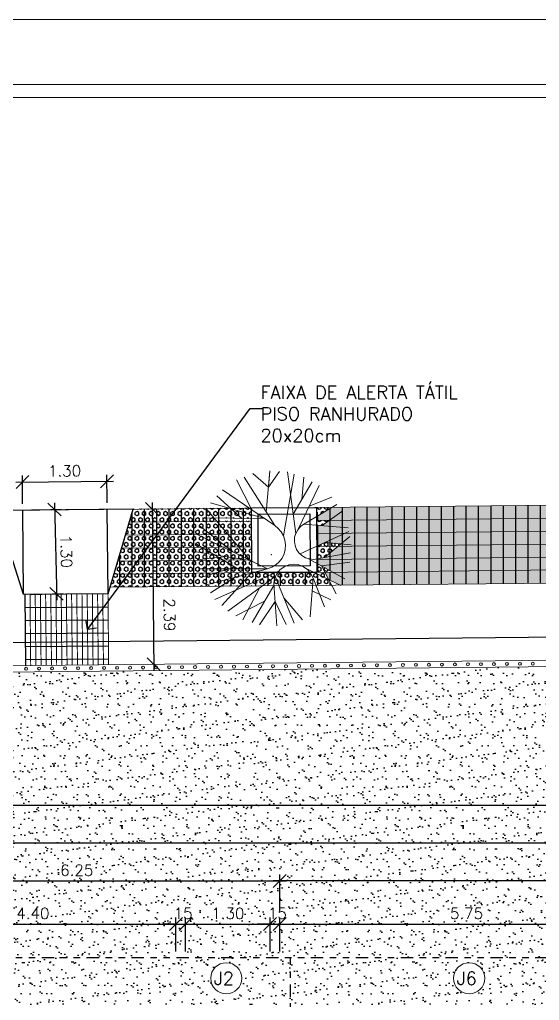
# Model space of a CAD drawing. Header units: millimetres. Extents: x 521 to 1055, y 261 to 520.
# Drawn here: x 534.02 to 542.02, y 504.78 to 519.88 of the extents above; entities that cross this region are included whole.
import ezdxf

# ---------------------------------------------------------------- set-up
doc = ezdxf.new("R2010")
doc.units = ezdxf.units.MM
doc.linetypes.add('CONTINU', pattern=[0])
doc.linetypes.add('DIVIDE2', pattern=[15.875, 6.35, -3.175, 0, -3.175, 0, -3.175])
doc.layers.add('0.1', color=8, linetype='Continuous', lineweight=13)
doc.layers.add('02', color=1, linetype='Continuous')
doc.layers.add('ppci', color=8, linetype='Continuous')
doc.styles.add('60x100', font='romans.shx', dxfattribs={"height": 0.2})
doc.styles.add('ROMANS', font='romans')
doc.styles.get("Standard").update_dxf_attribs({"font": 'romans.shx'})
doc.dimstyles.new('Fares Eng - 100', dxfattribs={"dimscale": 2, "dimtxt": 0.05, "dimasz": 0.1, "dimexe": 0.05, "dimexo": 0.1, "dimgap": 0.05, "dimtad": 1, "dimlfac": 2, "dimzin": 4, "dimdsep": 46, "dimtxsty": 'ROMANS', "dimblk1": 'OBLIQUE', "dimblk2": 'OBLIQUE', "dimsah": 1, "dimcen": 0.05, "dimdle": 0.05, "dimclrd": 256, "dimclre": 256, "dimclrt": 1, "dimaunit": 1, "dimadec": 0, "dimazin": 0, "dimtfac": 1, "dimtmove": 2, "dimatfit": 3, "dimldrblk": 'OPEN90', "dimfxl": 1, "dimtolj": 1, "dimtzin": 0, "dimarcsym": 0})
doc.dimstyles.new('Fares Eng - 50', dxfattribs={"dimscale": 2, "dimtxt": 0.085, "dimasz": 0.1, "dimexe": 0.05, "dimexo": 0.05, "dimgap": 0.04, "dimtad": 1, "dimzin": 4, "dimdsep": 46, "dimtxsty": 'ROMANS', "dimblk1": 'OBLIQUE', "dimblk2": 'OBLIQUE', "dimsah": 1, "dimcen": 0.05, "dimdle": 0.05, "dimclrd": 8, "dimclre": 8, "dimclrt": 8, "dimaunit": 1, "dimadec": 0, "dimazin": 0, "dimtfac": 1, "dimtix": 1, "dimtmove": 2, "dimatfit": 0, "dimldrblk": 'OPEN90', "dimfxl": 1, "dimtolj": 1, "dimtzin": 0, "dimarcsym": 0})
pattern_1 = [(90, (143.7004, 358.23872), (-0.0549926, 3e-18), [0.03175, -0.0635]), (210, (143.7004, 358.23872), (0.0274963, -0.0476249886), [0.03175, -0.0635]), (150, (143.7004, 358.27047), (-0.0274963, -0.0476249886), [0.03175, -0.0635])]
pattern_2 = [(90, (143.7004, 358.23872), (-0.1905, 1e-17), [])]

# ---------------------------------------------------------------- blocks, each defined once
blk = doc.blocks.new('_OBLIQUE')
at = {"color": 0, "linetype": 'ByBlock'}
blk.add_line((-0.5, -0.5), (0.5, 0.5), dxfattribs=at)
blk = doc.blocks.new('_Open90')
at = {"color": 0, "linetype": 'ByBlock', "lineweight": -2}
for p, q in [((0, 0), (-1, 0)), ((-0.5, 0.5), (0, 0)), ((0, 0), (-0.5, -0.5))]:
    blk.add_line(p, q, dxfattribs=at)
blk = doc.blocks.new('*D2481')
at = {"layer": '0.1', "color": 8, "linetype": 'CONTINU', "lineweight": -2, "transparency": 16777216}
for p, q in [((532.023, 505.532), (532.023, 506.052)), ((536.423, 505.532), (536.423, 506.052)), ((531.923, 505.952), (536.523, 505.952))]:
    blk.add_line(p, q, dxfattribs=at)
at = {"layer": 'DEFPOINTS', "color": 0, "linetype": 'CONTINU', "lineweight": -2, "transparency": 16777216}
for p in [(536.423, 505.952), (532.023, 505.432), (536.423, 505.432)]:
    blk.add_point(p, dxfattribs=at)
at = {"layer": '0.1', "color": 8, "linetype": 'CONTINU', "lineweight": -2, "transparency": 16777216, "xscale": 0.2, "yscale": 0.2, "zscale": 0.2, "rotation": 180}
blk.add_blockref('_OBLIQUE', (532.023, 505.952), dxfattribs=at)
at = {"layer": '0.1', "color": 8, "linetype": 'CONTINU', "lineweight": -2, "transparency": 16777216, "xscale": 0.2, "yscale": 0.2, "zscale": 0.2}
blk.add_blockref('_OBLIQUE', (536.423, 505.952), dxfattribs=at)
at = {"layer": '0.1', "color": 8, "linetype": 'CONTINU', "transparency": 16777216, "insert": (534.223, 506.117), "char_height": 0.17, "attachment_point": 5, "style": 'ROMANS'}
blk.add_mtext('\\A1;4.40', dxfattribs=at)
blk = doc.blocks.new('*D2482')
at = {"layer": '0.1', "color": 8, "linetype": 'CONTINU', "lineweight": -2, "transparency": 16777216}
for p, q in [((536.423, 505.532), (536.423, 506.052)), ((536.573, 505.532), (536.573, 506.052)), ((536.423, 505.952), (536.223, 505.952)), ((536.423, 505.952), (536.573, 505.952)), ((536.573, 505.952), (536.773, 505.952))]:
    blk.add_line(p, q, dxfattribs=at)
at = {"layer": 'DEFPOINTS', "color": 0, "linetype": 'CONTINU', "lineweight": -2, "transparency": 16777216}
for p in [(536.573, 505.952), (536.423, 505.432), (536.573, 505.432)]:
    blk.add_point(p, dxfattribs=at)
at = {"layer": '0.1', "color": 8, "linetype": 'CONTINU', "lineweight": -2, "transparency": 16777216, "xscale": 0.2, "yscale": 0.2, "zscale": 0.2}
blk.add_blockref('_OBLIQUE', (536.423, 505.952), dxfattribs=at)
at = {"layer": '0.1', "color": 8, "linetype": 'CONTINU', "lineweight": -2, "transparency": 16777216, "xscale": 0.2, "yscale": 0.2, "zscale": 0.2, "rotation": 180}
blk.add_blockref('_OBLIQUE', (536.573, 505.952), dxfattribs=at)
at = {"layer": '0.1', "color": 8, "linetype": 'CONTINU', "transparency": 16777216, "insert": (536.498, 506.117), "char_height": 0.17, "attachment_point": 5, "style": 'ROMANS'}
blk.add_mtext('\\A1;.15', dxfattribs=at)
blk = doc.blocks.new('*D2483')
at = {"layer": '0.1', "color": 8, "linetype": 'CONTINU', "lineweight": -2, "transparency": 16777216}
for p, q in [((536.573, 505.532), (536.573, 506.052)), ((537.873, 505.532), (537.873, 506.052)), ((536.473, 505.952), (537.973, 505.952))]:
    blk.add_line(p, q, dxfattribs=at)
at = {"layer": 'DEFPOINTS', "color": 0, "linetype": 'CONTINU', "lineweight": -2, "transparency": 16777216}
for p in [(537.873, 505.952), (536.573, 505.432), (537.873, 505.432)]:
    blk.add_point(p, dxfattribs=at)
at = {"layer": '0.1', "color": 8, "linetype": 'CONTINU', "lineweight": -2, "transparency": 16777216, "xscale": 0.2, "yscale": 0.2, "zscale": 0.2, "rotation": 180}
blk.add_blockref('_OBLIQUE', (536.573, 505.952), dxfattribs=at)
at = {"layer": '0.1', "color": 8, "linetype": 'CONTINU', "lineweight": -2, "transparency": 16777216, "xscale": 0.2, "yscale": 0.2, "zscale": 0.2}
blk.add_blockref('_OBLIQUE', (537.873, 505.952), dxfattribs=at)
at = {"layer": '0.1', "color": 8, "linetype": 'CONTINU', "transparency": 16777216, "insert": (537.223, 506.117), "char_height": 0.17, "attachment_point": 5, "style": 'ROMANS'}
blk.add_mtext('\\A1;1.30', dxfattribs=at)
blk = doc.blocks.new('*D2484')
at = {"layer": '0.1', "color": 8, "linetype": 'CONTINU', "lineweight": -2, "transparency": 16777216}
for p, q in [((537.873, 505.532), (537.873, 506.052)), ((538.023, 505.532), (538.023, 506.052)), ((537.873, 505.952), (537.673, 505.952)), ((537.873, 505.952), (538.023, 505.952)), ((538.023, 505.952), (538.223, 505.952))]:
    blk.add_line(p, q, dxfattribs=at)
at = {"layer": 'DEFPOINTS', "color": 0, "linetype": 'CONTINU', "lineweight": -2, "transparency": 16777216}
for p in [(538.023, 505.952), (537.873, 505.432), (538.023, 505.432)]:
    blk.add_point(p, dxfattribs=at)
at = {"layer": '0.1', "color": 8, "linetype": 'CONTINU', "lineweight": -2, "transparency": 16777216, "xscale": 0.2, "yscale": 0.2, "zscale": 0.2}
blk.add_blockref('_OBLIQUE', (537.873, 505.952), dxfattribs=at)
at = {"layer": '0.1', "color": 8, "linetype": 'CONTINU', "lineweight": -2, "transparency": 16777216, "xscale": 0.2, "yscale": 0.2, "zscale": 0.2, "rotation": 180}
blk.add_blockref('_OBLIQUE', (538.023, 505.952), dxfattribs=at)
at = {"layer": '0.1', "color": 8, "linetype": 'CONTINU', "transparency": 16777216, "insert": (537.948, 506.117), "char_height": 0.17, "attachment_point": 5, "style": 'ROMANS'}
blk.add_mtext('\\A1;.15', dxfattribs=at)
blk = doc.blocks.new('*D2485')
at = {"layer": '0.1', "color": 8, "linetype": 'CONTINU', "lineweight": -2, "transparency": 16777216}
for p, q in [((538.023, 505.532), (538.023, 506.052)), ((543.773, 505.532), (543.773, 506.052)), ((537.923, 505.952), (543.873, 505.952))]:
    blk.add_line(p, q, dxfattribs=at)
at = {"layer": 'DEFPOINTS', "color": 0, "linetype": 'CONTINU', "lineweight": -2, "transparency": 16777216}
for p in [(543.773, 505.952), (538.023, 505.432), (543.773, 505.432)]:
    blk.add_point(p, dxfattribs=at)
at = {"layer": '0.1', "color": 8, "linetype": 'CONTINU', "lineweight": -2, "transparency": 16777216, "xscale": 0.2, "yscale": 0.2, "zscale": 0.2, "rotation": 180}
blk.add_blockref('_OBLIQUE', (538.023, 505.952), dxfattribs=at)
at = {"layer": '0.1', "color": 8, "linetype": 'CONTINU', "lineweight": -2, "transparency": 16777216, "xscale": 0.2, "yscale": 0.2, "zscale": 0.2}
blk.add_blockref('_OBLIQUE', (543.773, 505.952), dxfattribs=at)
at = {"layer": '0.1', "color": 8, "linetype": 'CONTINU', "transparency": 16777216, "insert": (540.898, 506.117), "char_height": 0.17, "attachment_point": 5, "style": 'ROMANS'}
blk.add_mtext('\\A1;5.75', dxfattribs=at)
blk = doc.blocks.new('*D2521')
at = {"layer": '0.1', "color": 8, "linetype": 'CONTINU', "lineweight": -2, "transparency": 16777216}
for p, q in [((531.673, 506.616), (538.123, 506.616)), ((531.773, 506.152), (531.773, 506.716)), ((538.023, 506.152), (538.023, 506.716))]:
    blk.add_line(p, q, dxfattribs=at)
at = {"layer": 'DEFPOINTS', "color": 0, "linetype": 'CONTINU', "lineweight": -2, "transparency": 16777216}
for p in [(538.023, 506.616), (531.773, 506.052), (538.023, 506.052)]:
    blk.add_point(p, dxfattribs=at)
at = {"layer": '0.1', "color": 8, "linetype": 'CONTINU', "lineweight": -2, "transparency": 16777216, "xscale": 0.2, "yscale": 0.2, "zscale": 0.2, "rotation": 180}
blk.add_blockref('_OBLIQUE', (531.773, 506.616), dxfattribs=at)
at = {"layer": '0.1', "color": 8, "linetype": 'CONTINU', "lineweight": -2, "transparency": 16777216, "xscale": 0.2, "yscale": 0.2, "zscale": 0.2}
blk.add_blockref('_OBLIQUE', (538.023, 506.616), dxfattribs=at)
at = {"layer": '0.1', "color": 8, "linetype": 'CONTINU', "transparency": 16777216, "insert": (534.898, 506.781), "char_height": 0.17, "attachment_point": 5, "style": 'ROMANS'}
blk.add_mtext('\\A1;6.25', dxfattribs=at)
blk = doc.blocks.new('*D2522')
at = {"layer": '0.1', "color": 8, "linetype": 'CONTINU', "lineweight": -2, "transparency": 16777216}
for p, q in [((549.823, 506.616), (537.923, 506.616)), ((538.023, 506.152), (538.023, 506.716)), ((549.723, 506.152), (549.723, 506.716))]:
    blk.add_line(p, q, dxfattribs=at)
at = {"layer": 'DEFPOINTS', "color": 0, "linetype": 'CONTINU', "lineweight": -2, "transparency": 16777216}
for p in [(538.023, 506.616), (538.023, 506.052), (549.723, 506.052)]:
    blk.add_point(p, dxfattribs=at)
at = {"layer": '0.1', "color": 8, "linetype": 'CONTINU', "lineweight": -2, "transparency": 16777216, "xscale": 0.2, "yscale": 0.2, "zscale": 0.2, "rotation": 180}
blk.add_blockref('_OBLIQUE', (538.023, 506.616), dxfattribs=at)
at = {"layer": '0.1', "color": 8, "linetype": 'CONTINU', "lineweight": -2, "transparency": 16777216, "xscale": 0.2, "yscale": 0.2, "zscale": 0.2}
blk.add_blockref('_OBLIQUE', (549.723, 506.616), dxfattribs=at)
at = {"layer": '0.1', "color": 8, "linetype": 'CONTINU', "transparency": 16777216, "insert": (543.873, 506.781), "char_height": 0.17, "attachment_point": 5, "style": 'ROMANS'}
blk.add_mtext('\\A1;11.70', dxfattribs=at)
blk = doc.blocks.new('*D2532')
at = {"layer": '0.1', "color": 8, "linetype": 'CONTINU', "lineweight": -2, "transparency": 16777216}
for p, q in [((585.623, 507.197), (531.673, 507.197)), ((531.773, 506.816), (531.773, 507.297)), ((585.523, 506.716), (585.523, 507.297))]:
    blk.add_line(p, q, dxfattribs=at)
at = {"layer": 'DEFPOINTS', "color": 0, "linetype": 'CONTINU', "lineweight": -2, "transparency": 16777216}
for p in [(531.773, 507.197), (531.773, 506.716), (585.523, 506.616)]:
    blk.add_point(p, dxfattribs=at)
at = {"layer": '0.1', "color": 8, "linetype": 'CONTINU', "lineweight": -2, "transparency": 16777216, "xscale": 0.2, "yscale": 0.2, "zscale": 0.2, "rotation": 180}
blk.add_blockref('_OBLIQUE', (531.773, 507.197), dxfattribs=at)
at = {"layer": '0.1', "color": 8, "linetype": 'CONTINU', "lineweight": -2, "transparency": 16777216, "xscale": 0.2, "yscale": 0.2, "zscale": 0.2}
blk.add_blockref('_OBLIQUE', (585.523, 507.197), dxfattribs=at)
at = {"layer": '0.1', "color": 8, "linetype": 'CONTINU', "transparency": 16777216, "insert": (558.648, 507.362), "char_height": 0.17, "attachment_point": 5, "style": 'ROMANS'}
blk.add_mtext('\\A1;53.75', dxfattribs=at)
blk = doc.blocks.new('*D2534')
at = {"layer": '0.1', "color": 8, "linetype": 'CONTINU', "lineweight": -2, "transparency": 16777216}
for p, q in [((531.773, 507.397), (531.773, 507.882)), ((619.923, 507.397), (619.923, 507.882)), ((531.673, 507.782), (620.023, 507.782))]:
    blk.add_line(p, q, dxfattribs=at)
at = {"layer": 'DEFPOINTS', "color": 0, "linetype": 'CONTINU', "lineweight": -2, "transparency": 16777216}
for p in [(619.923, 507.782), (531.773, 507.297), (619.923, 507.297)]:
    blk.add_point(p, dxfattribs=at)
at = {"layer": '0.1', "color": 8, "linetype": 'CONTINU', "lineweight": -2, "transparency": 16777216, "xscale": 0.2, "yscale": 0.2, "zscale": 0.2, "rotation": 180}
blk.add_blockref('_OBLIQUE', (531.773, 507.782), dxfattribs=at)
at = {"layer": '0.1', "color": 8, "linetype": 'CONTINU', "lineweight": -2, "transparency": 16777216, "xscale": 0.2, "yscale": 0.2, "zscale": 0.2}
blk.add_blockref('_OBLIQUE', (619.923, 507.782), dxfattribs=at)
at = {"layer": '0.1', "color": 8, "linetype": 'CONTINU', "transparency": 16777216, "insert": (575.848, 507.947), "char_height": 0.17, "attachment_point": 5, "style": 'ROMANS'}
blk.add_mtext('\\A1;88.15', dxfattribs=at)
blk = doc.blocks.new('ARV1')
for p, q in [((-0.1407, 1.4161), (0.0989, 1.7605)), ((0.4634, 0.4005), (0.2709, 1.7498)), ((-0.5054, 0.9113), (-0.8423, 1.5681)), ((0.1949, 0.3431), (0.4235, 1.7048)), ((0.4031, 0.8237), (0.8191, 1.5396)), ((0.5923, 1.1492), (0.6377, 1.6415)), ((0.5168, 0.4952), (0.9711, 1.4544)), ((-0.7238, 0.7245), (-1.2729, 1.2194)), ((0.755, 0.9984), (1.2545, 1.1977)), ((1.0437, 0.573), (1.4738, 0.8844)), ((0.5591, -0.0523), (1.6313, 0.447)), ((1.095, -0.1252), (1.6493, 0.337)), ((-0.8061, -0.388), (-1.7211, 0.152)), ((1.1112, 0.2048), (1.6793, 0.1529)), ((-1.0745, -0.1172), (-1.7031, -0.1904)), ((0.7476, -0.1574), (1.5471, -0.5954)), ((0.8557, -0.1699), (1.6686, -0.0184)), ((-1.0074, -0.3893), (-1.5974, -0.572)), ((0.6958, -0.3704), (1.4637, -0.7442)), ((-0.8667, -0.5727), (-1.4069, -0.9182)), ((0.0893, -0.4358), (-1.3067, -1.0613)), ((-0.506, -0.477), (-1.1567, -1.1971)), ((-0.3293, -0.8064), (-0.6899, -1.5051)), ((-0.0159, -0.7468), (-0.4854, -1.5654)), ((-0.0071, -0.8135), (0.0586, -1.6373)), ((0.83, -0.8592), (1.2412, -1.0601)), ((0.2097, -1.0193), (0.6221, -1.4999)), ((-0.2148, -1.0934), (-0.845, -1.418))]:
    blk.add_line(p, q)
for points in [[(-0.1872, 0.8633), (-0.1108, 1.7737), (-0.1407, 1.4161), (-0.4881, 1.7122)], [(-1.1556, 1.349), (-0.0013, 0.5719), (-0.6793, 1.6344)], [(-1.7315, -0.0163), (-0.5369, -0.1994), (-1.4972, 0.9138)], [(-1.4123, 1.0654), (-0.2215, 0.7202), (-1.5994, 0.732)], [(1.365, 1.0398), (0.638, 0.6035), (1.6177, 0.5303)], [(-1.67, -0.3938), (-0.1549, -0.3836), (-1.7076, 0.3652), (-0.9208, -0.0143), (-1.6507, 0.558)], [(-0.1549, -0.3836), (-0.0593, -0.3487), (0.0278, -0.2962), (0.1033, -0.2277), (0.1642, -0.1462), (0.2083, -0.0545), (0.2342, 0.044), (0.2404, 0.1456), (0.2272, 0.2464), (0.1949, 0.3431), (0.1448, 0.4315), (0.0786, 0.5088), (-0.0013, 0.5719)], [(0.8557, -0.1699), (0.7651, -0.1613), (0.679, -0.1335), (0.6007, -0.0877), (0.5344, -0.0259), (0.483, 0.0489), (0.4489, 0.1331), (0.434, 0.2225), (0.439, 0.3131), (0.4634, 0.4005), (0.5062, 0.4804), (0.5654, 0.5493), (0.638, 0.6035)], [(-0.1549, -0.3836), (-0.1549, -0.3836), (-1.526, -0.748)], [(0.849, -0.5865), (0.8014, -0.4854), (0.7301, -0.3991), (0.6394, -0.3338), (0.5353, -0.2931), (0.4242, -0.2796), (0.3134, -0.2945), (0.2099, -0.3365), (0.12, -0.4031), (0.0498, -0.4901), (0.0033, -0.5918), (-0.016, -0.702), (-0.0071, -0.8135)], [(1.36, -0.9289), (1.0306, -0.3125), (1.6553, -0.2288)], [(-1.0233, -1.3179), (0.0189, -0.5497), (0.436, -1.5757)], [(1.1033, -1.2124), (0.849, -0.5865), (0.79, -1.4316)], [(-0.3231, -1.6133), (0.0157, -1.1009), (0.262, -1.6039)]]:
    blk.add_lwpolyline(points)
blk = doc.blocks.new('rampa')
at = {"layer": '02', "color": 8, "linetype": 'CONTINU', "lineweight": -2}
for p, q in [((381.699, 87.758), (381.299, 86.458)), ((381.699, 87.758), (382.999, 87.758)), ((381.699, 87.758), (381.699, 86.458)), ((382.999, 87.758), (382.999, 86.458)), ((382.999, 87.758), (383.399, 86.458)), ((381.299, 86.458), (383.399, 86.458))]:
    blk.add_line(p, q, dxfattribs=at)
blk = doc.blocks.new('*D3059')
at = {"layer": '0.1', "color": 8, "linetype": 'CONTINU', "lineweight": -2, "transparency": 16777216}
for p, q in [((534.065, 512.428), (534.061, 512.862)), ((535.365, 512.44), (535.361, 512.874)), ((533.962, 512.761), (535.462, 512.775))]:
    blk.add_line(p, q, dxfattribs=at)
at = {"layer": 'DEFPOINTS', "color": 0, "linetype": 'CONTINU', "lineweight": -2, "transparency": 16777216}
for p in [(535.362, 512.774), (534.066, 512.328), (535.366, 512.34)]:
    blk.add_point(p, dxfattribs=at)
at = {"layer": '0.1', "color": 8, "linetype": 'CONTINU', "lineweight": -2, "transparency": 16777216, "xscale": 0.2, "yscale": 0.2, "zscale": 0.2}
for p, rotation in [((534.062, 512.762), 180.5414643676561), ((535.362, 512.774), 0.5414643676561721)]:
    blk.add_blockref('_OBLIQUE', p, dxfattribs=dict(at, rotation=rotation))
at = {"layer": '0.1', "color": 8, "linetype": 'CONTINU', "lineweight": -2, "transparency": 16777216, "insert": (534.71, 512.933), "char_height": 0.17, "attachment_point": 5, "rotation": 0.5415, "style": 'ROMANS'}
blk.add_mtext('\\A1;1.30', dxfattribs=at)
blk = doc.blocks.new('*D3060')
at = {"layer": '0.1', "color": 8, "linetype": 'CONTINU', "lineweight": -2, "transparency": 16777216}
for p, q in [((534.166, 512.33), (534.656, 512.342)), ((534.553, 512.44), (534.591, 510.94)), ((534.198, 511.03), (534.688, 511.043))]:
    blk.add_line(p, q, dxfattribs=at)
at = {"layer": 'DEFPOINTS', "color": 0, "linetype": 'CONTINU', "lineweight": -2, "transparency": 16777216}
for p in [(534.066, 512.328), (534.098, 511.028), (534.588, 511.04)]:
    blk.add_point(p, dxfattribs=at)
at = {"layer": '0.1', "color": 8, "linetype": 'CONTINU', "lineweight": -2, "transparency": 16777216, "xscale": 0.2, "yscale": 0.2, "zscale": 0.2}
for p, rotation in [((534.556, 512.34), 91.42286836426298), ((534.588, 511.04), 271.422868364263)]:
    blk.add_blockref('_OBLIQUE', p, dxfattribs=dict(at, rotation=rotation))
at = {"layer": '0.1', "color": 8, "linetype": 'CONTINU', "lineweight": -2, "transparency": 16777216, "insert": (534.737, 511.694), "char_height": 0.17, "attachment_point": 5, "rotation": 271.4229, "style": 'ROMANS'}
blk.add_mtext('\\A1;1.30', dxfattribs=at)
blk = doc.blocks.new('*D3061')
at = {"layer": '0.1', "color": 8, "linetype": 'CONTINU', "lineweight": -2, "transparency": 16777216}
for p, q in [((536.058, 512.446), (536.084, 509.855)), ((536.156, 512.347), (536.159, 512.347)), ((536.18, 509.956), (536.183, 509.956))]:
    blk.add_line(p, q, dxfattribs=at)
at = {"layer": 'DEFPOINTS', "color": 0, "linetype": 'CONTINU', "lineweight": -2, "transparency": 16777216}
for p in [(536.056, 512.346), (536.08, 509.955), (536.083, 509.955)]:
    blk.add_point(p, dxfattribs=at)
at = {"layer": '0.1', "color": 8, "linetype": 'CONTINU', "lineweight": -2, "transparency": 16777216, "xscale": 0.2, "yscale": 0.2, "zscale": 0.2}
for p, rotation in [((536.059, 512.346), 90.57007144807035), ((536.083, 509.955), 270.5700714480703)]:
    blk.add_blockref('_OBLIQUE', p, dxfattribs=dict(at, rotation=rotation))
at = {"layer": '0.1', "color": 8, "linetype": 'CONTINU', "lineweight": -2, "transparency": 16777216, "insert": (536.325, 510.714), "char_height": 0.17, "attachment_point": 5, "rotation": 270.5701, "style": 'ROMANS'}
blk.add_mtext('\\A1;2.39', dxfattribs=at)
blk = doc.blocks.new('*D3076')
at = {"layer": '0.1', "color": 8, "linetype": 'CONTINU', "lineweight": -2, "transparency": 16777216}
for p, q in [((618.005, 511.125), (533.593, 510.285)), ((617.908, 510.87), (617.904, 511.224)), ((533.695, 510.032), (533.692, 510.386))]:
    blk.add_line(p, q, dxfattribs=at)
at = {"layer": 'DEFPOINTS', "color": 0, "linetype": 'CONTINU', "lineweight": -2, "transparency": 16777216}
for p in [(617.909, 510.77), (533.693, 510.286), (533.696, 509.932)]:
    blk.add_point(p, dxfattribs=at)
at = {"layer": '0.1', "color": 8, "linetype": 'CONTINU', "lineweight": -2, "transparency": 16777216, "xscale": 0.2, "yscale": 0.2, "zscale": 0.2}
for p, rotation in [((617.905, 511.124), 0.5700714480730352), ((533.693, 510.286), 180.570071448073)]:
    blk.add_blockref('_OBLIQUE', p, dxfattribs=dict(at, rotation=rotation))
at = {"layer": '0.1', "color": 8, "linetype": 'CONTINU', "lineweight": -2, "transparency": 16777216, "insert": (577.978, 510.927), "char_height": 0.17, "attachment_point": 5, "rotation": 0.5701, "style": 'ROMANS'}
blk.add_mtext('\\A1;84.22', dxfattribs=at)

msp = doc.modelspace()

# ---------------------------------------------------------------- hatches: boundary and pattern name
at = {"layer": '0.1', "linetype": 'CONTINU', "lineweight": -2}
h = msp.add_hatch(dxfattribs=at)
h.set_pattern_fill('LINE,_O', color=8, scale=0.06, angle=90, double=1)
h.set_pattern_definition(pattern_2)
h.paths.add_polyline_path([(555.82049, 512.33041), (555.69963, 512.33208), (538.79077, 512.17228), (538.67556, 512.08979), (538.58813, 512.09678), (538.58973, 511.77126), (538.72129, 511.83169), (538.96063, 511.80855), (538.70863, 511.60066), (538.59068, 511.57932), (538.59102, 511.50983), (538.83812, 511.37277), (556.02736, 511.53956), (556.04801, 511.54584), (556.189, 511.54604), (555.82187, 511.76532), (556.37815, 511.67706)])
h.paths.add_polyline_path([(556.08969, 512.47114), (555.87778, 512.53378), (538.83022, 512.37267), (538.58747, 512.22872), (538.58776, 512.17037), (556.23678, 512.33716)])
h.paths.add_polyline_path([(556.63719, 511.54472), (556.4796, 511.54395), (538.71484, 511.37157), (538.77355, 511.26032), (538.94932, 511.17361), (555.82387, 511.33313)])
h = msp.add_hatch(dxfattribs=at)
h.set_pattern_fill('LINE,_O', color=8, scale=0.06, angle=90, double=1)
h.set_pattern_definition(pattern_2)
h.paths.add_polyline_path([(537.2777, 512.34888), (537.24783, 512.35771), (535.76592, 512.34371), (535.70628, 512.14313), (537.05313, 512.15586), (537.0085, 512.20816), (537.43872, 512.20222)])
h.paths.add_polyline_path([(537.05313, 512.15586), (535.70628, 512.14313), (535.46769, 511.34084), (537.02305, 511.35886), (537.23602, 511.42358), (537.377, 511.42379), (537.00988, 511.64306), (537.56615, 511.55481)])
h.paths.add_polyline_path([(537.60628, 511.36552), (537.59172, 511.36544), (535.46769, 511.34084), (535.40801, 511.14014), (537.11495, 511.15627), (537.33378, 511.29462)])
h = msp.add_hatch(dxfattribs=at)
h.set_pattern_fill('HEX,_O', color=8, scale=0.01, angle=90, double=1)
h.set_pattern_definition(pattern_1)
h.paths.add_polyline_path([(537.00988, 511.64306), (537.56615, 511.55481), (537.05313, 512.15586), (535.70628, 512.14313), (535.46769, 511.34084), (537.02305, 511.35886), (537.23602, 511.42358), (537.377, 511.42379)])
h.paths.add_polyline_path([(537.2777, 512.34888), (537.24783, 512.35771), (535.76592, 512.34371), (535.70628, 512.14313), (537.05313, 512.15586), (537.0085, 512.20816), (537.43872, 512.20222)])
h.paths.add_polyline_path([(537.5878, 512.16092), (537.05313, 512.15586), (537.56613, 511.55483), (537.59085, 511.54275)])
h.paths.add_polyline_path([(537.58732, 512.25736), (537.2777, 512.34888), (537.43872, 512.20222), (537.5876, 512.20016)])
h.paths.add_polyline_path([(537.58693, 512.33579), (537.55054, 512.36057), (537.2678, 512.3579), (537.2777, 512.34888), (537.58732, 512.25736)])
h.paths.add_polyline_path([(537.59085, 511.54275), (537.5662, 511.5548), (537.19066, 511.61438), (537.07873, 511.60194), (537.377, 511.42379), (537.59143, 511.42411)])
h.paths.add_polyline_path([(537.59143, 511.42411), (537.23602, 511.42358), (537.02305, 511.35886), (537.59172, 511.36544)])
h = msp.add_hatch(dxfattribs=at)
h.set_pattern_fill('LINE,_O', color=8, scale=0.06, angle=90, double=1)
h.set_pattern_definition(pattern_2)
h.paths.add_polyline_path([(537.59085, 511.54275), (537.5662, 511.5548), (537.19066, 511.61438), (537.07873, 511.60194), (537.377, 511.42379), (537.59143, 511.42411)])
h.paths.add_polyline_path([(537.58732, 512.25736), (537.2777, 512.34888), (537.43872, 512.20222), (537.5876, 512.20016)])
h.paths.add_polyline_path([(537.58693, 512.33579), (537.55054, 512.36057), (537.2678, 512.3579), (537.2777, 512.34888), (537.58732, 512.25736)])
h.paths.add_polyline_path([(537.59143, 511.42411), (537.23602, 511.42358), (537.02305, 511.35886), (537.59172, 511.36544)])
h = msp.add_hatch(dxfattribs=at)
h.set_pattern_fill('HEX,_O', color=8, scale=0.01, angle=90, double=1)
h.set_pattern_definition(pattern_1)
h.paths.add_polyline_path([(538.96063, 511.80855), (538.72129, 511.83169), (538.58973, 511.77126), (538.59068, 511.57932), (538.70863, 511.60066)])
h.paths.add_polyline_path([(538.83022, 512.37267), (538.58678, 512.37037), (538.58747, 512.22872)])
h.paths.add_polyline_path([(538.79077, 512.17228), (538.58776, 512.17037), (538.58813, 512.09678), (538.67556, 512.08979)])
h.paths.add_polyline_path([(538.66294, 511.46994), (538.59102, 511.50983), (538.59171, 511.37038), (538.71484, 511.37157)])
h.paths.add_polyline_path([(538.66303, 511.46989), (538.66297, 511.46988), (538.71484, 511.37157), (538.83812, 511.37277)])
h = msp.add_hatch(dxfattribs=at)
h.set_pattern_fill('HEX,_O', color=8, scale=0.01, angle=90, double=1)
h.set_pattern_definition(pattern_1)
h.paths.add_polyline_path([(544.46424, 512.2259), (540.61947, 512.18957), (541.27793, 511.39644), (544.03025, 511.42315)])
h.paths.add_polyline_path([(544.57293, 512.42694), (540.45472, 512.38802), (540.61947, 512.18957), (544.46424, 512.2259)])
h.paths.add_polyline_path([(540.61947, 512.18957), (538.79077, 512.17228), (538.67556, 512.08979), (538.58813, 512.09678), (538.58973, 511.77126), (538.72129, 511.83169), (538.96063, 511.80855), (538.70863, 511.60066), (538.59068, 511.57932), (538.59102, 511.50983), (538.83812, 511.37277), (541.27793, 511.39644)])
h.paths.add_polyline_path([(540.45472, 512.38802), (538.83022, 512.37267), (538.58747, 512.22872), (538.58776, 512.17037), (540.61947, 512.18957)])
h = msp.add_hatch(dxfattribs=at)
h.set_pattern_fill('LINE,_O', color=8, scale=0.06, angle=90, double=1)
h.set_pattern_definition(pattern_2)
h.paths.add_polyline_path([(537.5878, 512.16092), (537.05313, 512.15586), (537.56613, 511.55483), (537.59085, 511.54275)])
h.paths.add_polyline_path([(537.5876, 512.20016), (537.0085, 512.20816), (537.05313, 512.15586), (537.5878, 512.16092)])
h.paths.add_polyline_path([(537.58684, 511.36046), (537.33378, 511.29462), (537.11495, 511.15627), (537.40286, 511.159)])
h.paths.add_polyline_path([(537.95886, 511.36726), (537.60628, 511.36552), (537.58684, 511.36046), (537.40286, 511.159), (537.4893, 511.15981)])
h.paths.add_polyline_path([(537.95392, 511.30756), (537.95511, 511.3046), (537.97577, 511.34916), (537.99065, 511.36741), (537.95886, 511.36726), (537.4893, 511.15981), (537.7547, 511.16232)])
h.paths.add_polyline_path([(537.92893, 511.20108), (537.94285, 511.27815), (537.95511, 511.3046), (537.95392, 511.30756), (537.7547, 511.16232), (537.9317, 511.164)], flags=17)
h.paths.add_polyline_path([(537.95511, 511.3046), (537.94285, 511.27815), (537.92893, 511.20108), (537.9317, 511.164), (538.01111, 511.16475)])
h.paths.add_polyline_path([(538.53485, 511.27875), (538.5019, 511.34969), (538.48542, 511.36985), (537.99065, 511.36741), (537.97577, 511.34916), (537.95511, 511.3046), (538.01111, 511.16475), (538.52665, 511.16962)])
h.paths.add_polyline_path([(538.77355, 511.26032), (538.55085, 511.37018), (538.48542, 511.36985), (538.5019, 511.34969), (538.53485, 511.27875), (538.57832, 511.17011), (538.81995, 511.17239)])
h.paths.add_polyline_path([(538.66294, 511.46994), (538.59102, 511.50983), (538.59171, 511.37038), (538.71484, 511.37157)])
h.paths.add_polyline_path([(538.96063, 511.80855), (538.72129, 511.83169), (538.58973, 511.77126), (538.59068, 511.57932), (538.70863, 511.60066)])
h = msp.add_hatch(dxfattribs=at)
h.set_pattern_fill('HEX,_O', color=8, scale=0.01, angle=90, double=1)
h.set_pattern_definition(pattern_1)
h.paths.add_polyline_path([(549.41919, 511.47544), (544.03025, 511.42315), (543.92075, 511.22061), (549.55677, 511.27389)])
h.paths.add_polyline_path([(544.03025, 511.42315), (541.27793, 511.39644), (541.44335, 511.19719), (543.92075, 511.22061)])
h.paths.add_polyline_path([(541.27793, 511.39644), (538.71484, 511.37157), (538.77355, 511.26032), (538.94932, 511.17361), (541.44335, 511.19719)])
h = msp.add_hatch(dxfattribs=at)
h.set_pattern_fill('HEX,_O', color=8, scale=0.01, angle=90, double=1)
h.set_pattern_definition(pattern_1)
h.paths.add_polyline_path([(538.77355, 511.26032), (538.55085, 511.37018), (538.48542, 511.36985), (538.5019, 511.34969), (538.53485, 511.27875), (538.57832, 511.17011), (538.81995, 511.17239)])
h.paths.add_polyline_path([(538.71484, 511.37157), (538.59171, 511.37038), (538.55085, 511.37018), (538.77355, 511.26032)])
h.paths.add_polyline_path([(538.53485, 511.27875), (538.5019, 511.34969), (538.48542, 511.36985), (537.99065, 511.36741), (537.97577, 511.34916), (537.95511, 511.3046), (538.01111, 511.16475), (538.52665, 511.16962)])
h.paths.add_polyline_path([(537.95511, 511.3046), (537.94285, 511.27815), (537.92893, 511.20108), (537.9317, 511.164), (538.01111, 511.16475)])
h.paths.add_polyline_path([(537.94285, 511.27815), (537.95511, 511.3046), (537.95392, 511.30756), (537.7547, 511.16232), (537.9317, 511.164), (537.92893, 511.20108)], flags=17)
h.paths.add_polyline_path([(537.95392, 511.30756), (537.95511, 511.3046), (537.97577, 511.34916), (537.99065, 511.36741), (537.95886, 511.36726), (537.4893, 511.15981), (537.7547, 511.16232)])
h.paths.add_polyline_path([(537.95886, 511.36726), (537.60628, 511.36552), (537.58684, 511.36046), (537.40286, 511.159), (537.4893, 511.15981)])
h.paths.add_polyline_path([(537.58684, 511.36046), (537.33378, 511.29462), (537.11495, 511.15627), (537.40286, 511.159)], flags=16)
h.paths.add_polyline_path([(537.33378, 511.29462), (537.60628, 511.36552), (537.59172, 511.36544), (535.46769, 511.34084), (535.40801, 511.14014), (537.11495, 511.15627)])
h = msp.add_hatch(dxfattribs=at)
h.set_pattern_fill('AR-SAND,_O', color=8, scale=0.005, double=1)
h.set_pattern_definition([(37.5, (536.93386, 504.71692), (-0.008, 0.2447066), [0, -0.19304, 0, -0.2159, 0, -0.206375]), (7.5, (536.93386, 504.71692), (0.224762, 0.358413), [0, -0.10414, 0, -0.17399, 0, -0.066675]), (327.5, (536.77765, 504.71692), (0.395496, 0.0007186), [0, -0.0635, 0, -0.2286, 0, -0.29845]), (317.5, (536.77765, 504.71692), (0.381778, 0.111465), [0, -0.03175, 0, -0.14986, 0, -0.17145])])
h.paths.add_polyline_path([(545.37244, 509.94784), (537.54528, 509.86996), (537.43488, 505.43242), (545.00329, 505.43242)])
h.paths.add_polyline_path([(545.00329, 505.43242), (538.18579, 505.43242), (538.18579, 504.71692), (539.38577, 504.71692), (539.48577, 504.71692), (540.84827, 504.71692), (540.94827, 504.71692), (542.31077, 504.71692), (542.41077, 504.71692), (543.77327, 504.71692), (543.92327, 504.71692), (544.94479, 504.71692)])
h.paths.add_polyline_path([(541.17785, 505.11634, -1), (540.69856, 505.11634, -1)], flags=16)
h.paths.add_polyline_path([(538.18579, 505.43242), (537.43488, 505.43242), (537.42873, 505.18499, -0.07276963), (537.43877, 505.11634, -0.08528358), (537.42503, 505.03635), (537.41708, 504.71692), (537.87327, 504.71692), (538.02327, 504.71692), (538.18579, 504.71692)])
h.paths.add_polyline_path([(536.93386, 505.98909), (537.51267, 505.98909), (537.51267, 506.24409), (536.93386, 506.24409)], flags=9)
h.paths.add_polyline_path([(537.73172, 505.98909), (538.16482, 505.98909), (538.16482, 506.24409), (537.73172, 506.24409)], flags=24)
h.paths.add_polyline_path([(540.59672, 505.98909), (541.19982, 505.98909), (541.19982, 506.24409), (540.59672, 506.24409)], flags=24)
h.paths.add_polyline_path([(543.63172, 505.98909), (544.06482, 505.98909), (544.06482, 506.24409), (543.63172, 506.24409)], flags=24)
h.paths.add_polyline_path([(543.50291, 506.65386), (544.24363, 506.65386), (544.24363, 506.90886), (543.50291, 506.90886)], flags=24)
h.paths.add_polyline_path([(540.71664, 504.96482), (541.11188, 504.96482), (541.11188, 505.26482), (540.71664, 505.26482)], flags=24)
h = msp.add_hatch(dxfattribs=at)
h.set_pattern_fill('AR-SAND,_O', color=8, scale=0.005, double=1)
h.set_pattern_definition([(37.5, (531.68172, 504.71692), (-0.008, 0.2447066), [0, -0.19304, 0, -0.2159, 0, -0.206375]), (7.5, (531.68172, 504.71692), (0.224762, 0.358413), [0, -0.10414, 0, -0.17399, 0, -0.066675]), (327.5, (531.52551, 504.71692), (0.395496, 0.0007186), [0, -0.0635, 0, -0.2286, 0, -0.29845]), (317.5, (531.5255, 504.71692), (0.381778, 0.111465), [0, -0.03175, 0, -0.14986, 0, -0.17145])])
h.paths.add_polyline_path([(537.54528, 509.86996), (533.7395, 509.83209), (531.87327, 507.8873), (531.87327, 505.43242), (537.43488, 505.43242)])
h.paths.add_polyline_path([(537.42873, 505.18499), (537.43488, 505.43242), (532.18579, 505.43242), (532.18579, 504.71692), (532.27327, 504.71692), (532.77327, 504.71692), (533.27327, 504.71692), (533.77327, 504.71692), (536.57327, 504.71692), (537.41708, 504.71692), (537.42503, 505.03635, -0.84283632), (536.95948, 505.11634, -0.86433316)])
h.paths.add_polyline_path([(532.18579, 505.43242), (531.87327, 505.43242), (531.87327, 504.71692), (532.18579, 504.71692)])
h.paths.add_polyline_path([(531.68172, 505.98909), (532.11482, 505.98909), (532.11482, 506.24409), (531.68172, 506.24409)], flags=9)
h.paths.add_polyline_path([(533.92172, 505.98909), (534.52482, 505.98909), (534.52482, 506.24409), (533.92172, 506.24409)], flags=24)
h.paths.add_polyline_path([(536.28172, 505.98909), (536.71482, 505.98909), (536.71482, 506.24409), (536.28172, 506.24409)], flags=24)
h.paths.add_polyline_path([(536.93386, 505.98909), (537.51267, 505.98909), (537.51267, 506.24409), (536.93386, 506.24409)], flags=24)
h.paths.add_polyline_path([(534.60077, 506.65386), (535.19577, 506.65386), (535.19577, 506.90886), (534.60077, 506.90886)], flags=24)

# ---------------------------------------------------------------- linework, layer by layer
at = {"layer": '0.1', "color": 8}
for p, q in [((533.66602, 512.32386), (609.65083, 513.04196)), ((538.58776, 512.17037), (556.47567, 512.33942)), ((535.70628, 512.14313), (537.5878, 512.16092)), ((538.58965, 511.97037), (556.47756, 512.13943)), ((535.64663, 511.94256), (537.58969, 511.96092)), ((538.59154, 511.77038), (556.47945, 511.93944)), ((535.58699, 511.74199), (537.59158, 511.76093)), ((538.59343, 511.57039), (556.48134, 511.73944)), ((535.40801, 511.14014), (595.90448, 511.71201)), ((535.52734, 511.54142), (537.59347, 511.56094)), ((538.59171, 511.37038), (556.4796, 511.54395)), ((535.46769, 511.34084), (537.59172, 511.36544)), ((579.92327, 510.39162), (533.69646, 509.93167)), ((579.82327, 510.29062), (533.7395, 509.83209))]:
    msp.add_line(p, q, dxfattribs=at)
at = {"layer": '0.1', "color": 8, "linetype": 'CONTINU', "lineweight": -2}
for p, q in [((534.09828, 511.02789), (534.1086, 509.93577)), ((534.10017, 510.8279), (535.38012, 510.83999)), ((534.10206, 510.62791), (535.38201, 510.64)), ((534.10395, 510.42792), (535.3839, 510.44001)), ((534.10584, 510.22792), (535.38579, 510.24002)), ((534.10773, 510.02793), (535.38768, 510.04003))]:
    msp.add_line(p, q, dxfattribs=at)
at = {"layer": '0.1', "color": 8}
for points in [[(646.97941, 519.88495), (520.77502, 519.88495), (520.77502, 435.88495), (646.97941, 435.88495)], [(523.27502, 436.88495), (523.27502, 518.88495), (645.97941, 518.88495), (645.97941, 436.88495)]]:
    msp.add_lwpolyline(points, close=True, dxfattribs=at)
msp.add_lwpolyline([(630.15941, 517.68495, 0.41421356), (629.15941, 518.68495), (524.47502, 518.68495, 0.41421356), (523.47502, 517.68495), (523.47502, 444.08495, 0.41421356), (524.47502, 443.08495), (629.15941, 443.08495, 0.41421356), (630.15941, 444.08495)], format="xyb", close=True, dxfattribs=at)
at = {"layer": '0.1', "color": 8, "linetype": 'CONTINU', "lineweight": -2}
for points in [[(538.58678, 512.37037), (538.59171, 511.37038), (537.59172, 511.36544), (537.58679, 512.36543), (538.58678, 512.37037)], [(538.48727, 512.26987), (538.49122, 511.46988), (537.69123, 511.46594), (537.68728, 512.26593), (538.48727, 512.26987)]]:
    msp.add_lwpolyline(points, dxfattribs=at)
at = {"layer": '0.1', "color": 8, "const_width": 0.015}
for points in [[(534.1086, 509.93577), (534.09828, 511.02789)], [(534.1886, 509.93657), (534.17828, 511.02864)], [(534.2686, 509.93736), (534.25828, 511.0294)], [(534.34859, 509.93816), (534.33827, 511.03016)], [(534.42859, 509.93895), (534.41827, 511.03091)], [(534.50858, 509.93975), (534.49826, 511.03167)], [(534.58858, 509.94055), (534.57826, 511.03242)], [(534.66858, 509.94134), (534.65826, 511.03318)], [(534.74857, 509.94214), (534.73825, 511.03394)], [(534.82857, 509.94293), (534.81825, 511.03469)], [(534.90856, 509.94373), (534.89825, 511.03545)], [(534.98856, 509.94452), (534.97824, 511.0362)], [(535.06856, 509.94532), (535.05824, 511.03696)], [(535.14855, 509.94612), (535.13824, 511.03772)], [(535.22855, 509.94691), (535.21823, 511.03847)], [(535.30854, 509.94771), (535.29823, 511.03923)], [(535.38854, 509.9485), (535.37823, 511.03998)]]:
    msp.add_lwpolyline(points, dxfattribs=at)
at = {"layer": '0.1', "color": 8}
for centre, radius in [((534.11798, 509.88586), 0.0225), ((534.31798, 509.88785), 0.0225), ((534.51798, 509.88984), 0.0225), ((534.71798, 509.89183), 0.0225), ((534.91798, 509.89382), 0.0225), ((535.11798, 509.89581), 0.0225), ((535.31798, 509.8978), 0.0225), ((535.51798, 509.89979), 0.0225), ((535.71798, 509.90178), 0.0225), ((535.91798, 509.90377), 0.0225), ((536.11798, 509.90576), 0.0225), ((536.31798, 509.90775), 0.0225), ((536.51798, 509.90974), 0.0225), ((536.71798, 509.91173), 0.0225), ((536.91798, 509.91372), 0.0225), ((537.11798, 509.91571), 0.0225), ((537.31798, 509.9177), 0.0225), ((537.51798, 509.91969), 0.0225), ((537.71798, 509.92168), 0.0225), ((537.91798, 509.92367), 0.0225), ((538.11798, 509.92566), 0.0225), ((538.31798, 509.92765), 0.0225), ((538.51798, 509.92964), 0.0225), ((538.71798, 509.93163), 0.0225), ((538.91798, 509.93362), 0.0225), ((539.11798, 509.93561), 0.0225), ((539.31798, 509.9376), 0.0225), ((539.51798, 509.93959), 0.0225), ((539.71798, 509.94158), 0.0225), ((539.91798, 509.94357), 0.0225), ((540.11798, 509.94556), 0.0225), ((540.31798, 509.94755), 0.0225), ((540.51798, 509.94954), 0.0225), ((540.71798, 509.95153), 0.0225), ((540.91798, 509.95352), 0.0225), ((541.11798, 509.95551), 0.0225), ((541.31798, 509.9575), 0.0225), ((541.51798, 509.95949), 0.0225), ((541.71798, 509.96148), 0.0225), ((541.91798, 509.96347), 0.0225), ((537.19913, 505.11634), 0.23964), ((540.9382, 505.11634), 0.23964)]:
    msp.add_circle(centre, radius, dxfattribs=at)
at = {"layer": '0.1', "color": 8, "linetype": 'Continuous'}
msp.add_point((537.89449, 511.64065), dxfattribs=at)
at = {"layer": 'ppci', "color": 12, "linetype": 'DIVIDE2', "ltscale": 0.03}
for p, q in [((613.2668, 505.43242), (529.49992, 505.43242)), ((538.18579, 489.64192), (538.18579, 505.43242))]:
    msp.add_line(p, q, dxfattribs=at)

# ---------------------------------------------------------------- block references
at = {"layer": '0.1', "color": 8, "linetype": 'Continuous', "xscale": 0.7, "yscale": 0.7, "zscale": 0.7, "rotation": 359.6992061989444}
msp.add_blockref('ARV1', (537.94271, 511.69241), dxfattribs=at)
at = {"layer": '0.1', "color": 8, "linetype": 'CONTINU', "lineweight": -2, "rotation": 180.5414643676594}
msp.add_blockref('rampa', (916.23121, 602.40131), dxfattribs=at)

# ---------------------------------------------------------------- texts
at = {"layer": '0.1', "color": 8}
for s, p in [('J2', (537.00852, 505.01482)), ('J6', (540.7476, 505.01482))]:
    msp.add_text(s, height=0.2, dxfattribs=at).set_placement(p)
at = {"layer": '0.1', "color": 8, "insert": (537.72569, 514.24518), "char_height": 0.2, "attachment_point": 1, "style": '60x100'}
msp.add_mtext('FAIXA DE ALERTA TÁTIL\\PPISO RANHURADO \\P20x20cm', dxfattribs=at)

# ---------------------------------------------------------------- dimensions: what is measured, and where the dimension line sits
at = {"layer": '0.1', "color": 8, "linetype": 'CONTINU', "lineweight": -2}
for p2, distance, picture, middle in [((535.36594, 512.33993), 0.43414, '*D3059', (534.71031, 512.9329)), ((534.09828, 511.02789), 0.48992, '*D3060', (534.73685, 511.69403))]:
    dim = msp.add_aligned_dim(p1=(534.066, 512.32764), p2=p2, distance=distance, dimstyle='Fares Eng - 50', dxfattribs=at)
    dim.commit()
    dim.dimension.update_dxf_attribs({"geometry": picture, "text_midpoint": middle})
for base, p1, p2, angle, picture, middle in [((536.08261, 509.95541), (536.05629, 512.34645), (536.08008, 509.95539), 270.570071, '*D3061', (536.32484, 510.71379)), ((533.69293, 510.28575), (617.90902, 510.76958), (533.69646, 509.93167), 180.570071, '*D3076', (577.97828, 510.92681))]:
    dim = msp.add_linear_dim(base=base, p1=p1, p2=p2, angle=angle, dimstyle='Fares Eng - 50', dxfattribs=at)
    dim.commit()
    dim.dimension.update_dxf_attribs({"geometry": picture, "text_midpoint": middle, "dimtype": 161})
at = {"layer": '0.1', "color": 8, "linetype": 'CONTINU'}
for base, p1, p2, picture, middle in [((619.92327, 507.78165), (531.77327, 507.29713), (619.92327, 507.29713), '*D2534', (575.84827, 507.94665)), ((531.77327, 507.19713), (585.52327, 506.61636), (531.77327, 506.71636), '*D2532', (558.64827, 507.36213)), ((538.02327, 506.61636), (531.77327, 506.05159), (538.02327, 506.05159), '*D2521', (534.89827, 506.78136)), ((538.02327, 506.61636), (549.72327, 506.05159), (538.02327, 506.05159), '*D2522', (543.87327, 506.78136)), ((536.42327, 505.95159), (532.02327, 505.43242), (536.42327, 505.43242), '*D2481', (534.22327, 506.11659)), ((536.57327, 505.95159), (536.42327, 505.43242), (536.57327, 505.43242), '*D2482', (536.49827, 506.11659)), ((537.87327, 505.95159), (536.57327, 505.43242), (537.87327, 505.43242), '*D2483', (537.22327, 506.11659)), ((538.02327, 505.95159), (537.87327, 505.43242), (538.02327, 505.43242), '*D2484', (537.94827, 506.11659)), ((543.77327, 505.95159), (538.02327, 505.43242), (543.77327, 505.43242), '*D2485', (540.89827, 506.11659))]:
    dim = msp.add_linear_dim(base=base, p1=p1, p2=p2, dimstyle='Fares Eng - 50', dxfattribs=at)
    dim.commit()
    dim.dimension.update_dxf_attribs({"geometry": picture, "text_midpoint": middle})

# ---------------------------------------------------------------- leaders
at = {"layer": '0.1', "color": 8, "annotation_type": 0, "has_hookline": 1, "hookline_direction": 0}
msp.add_leader([(535.0634, 510.49114), (537.56443, 513.89575), (537.76443, 513.89575)], dimstyle='Fares Eng - 100', override={"dimtad": 0}, dxfattribs=at)

doc.saveas('drawing.dxf')
